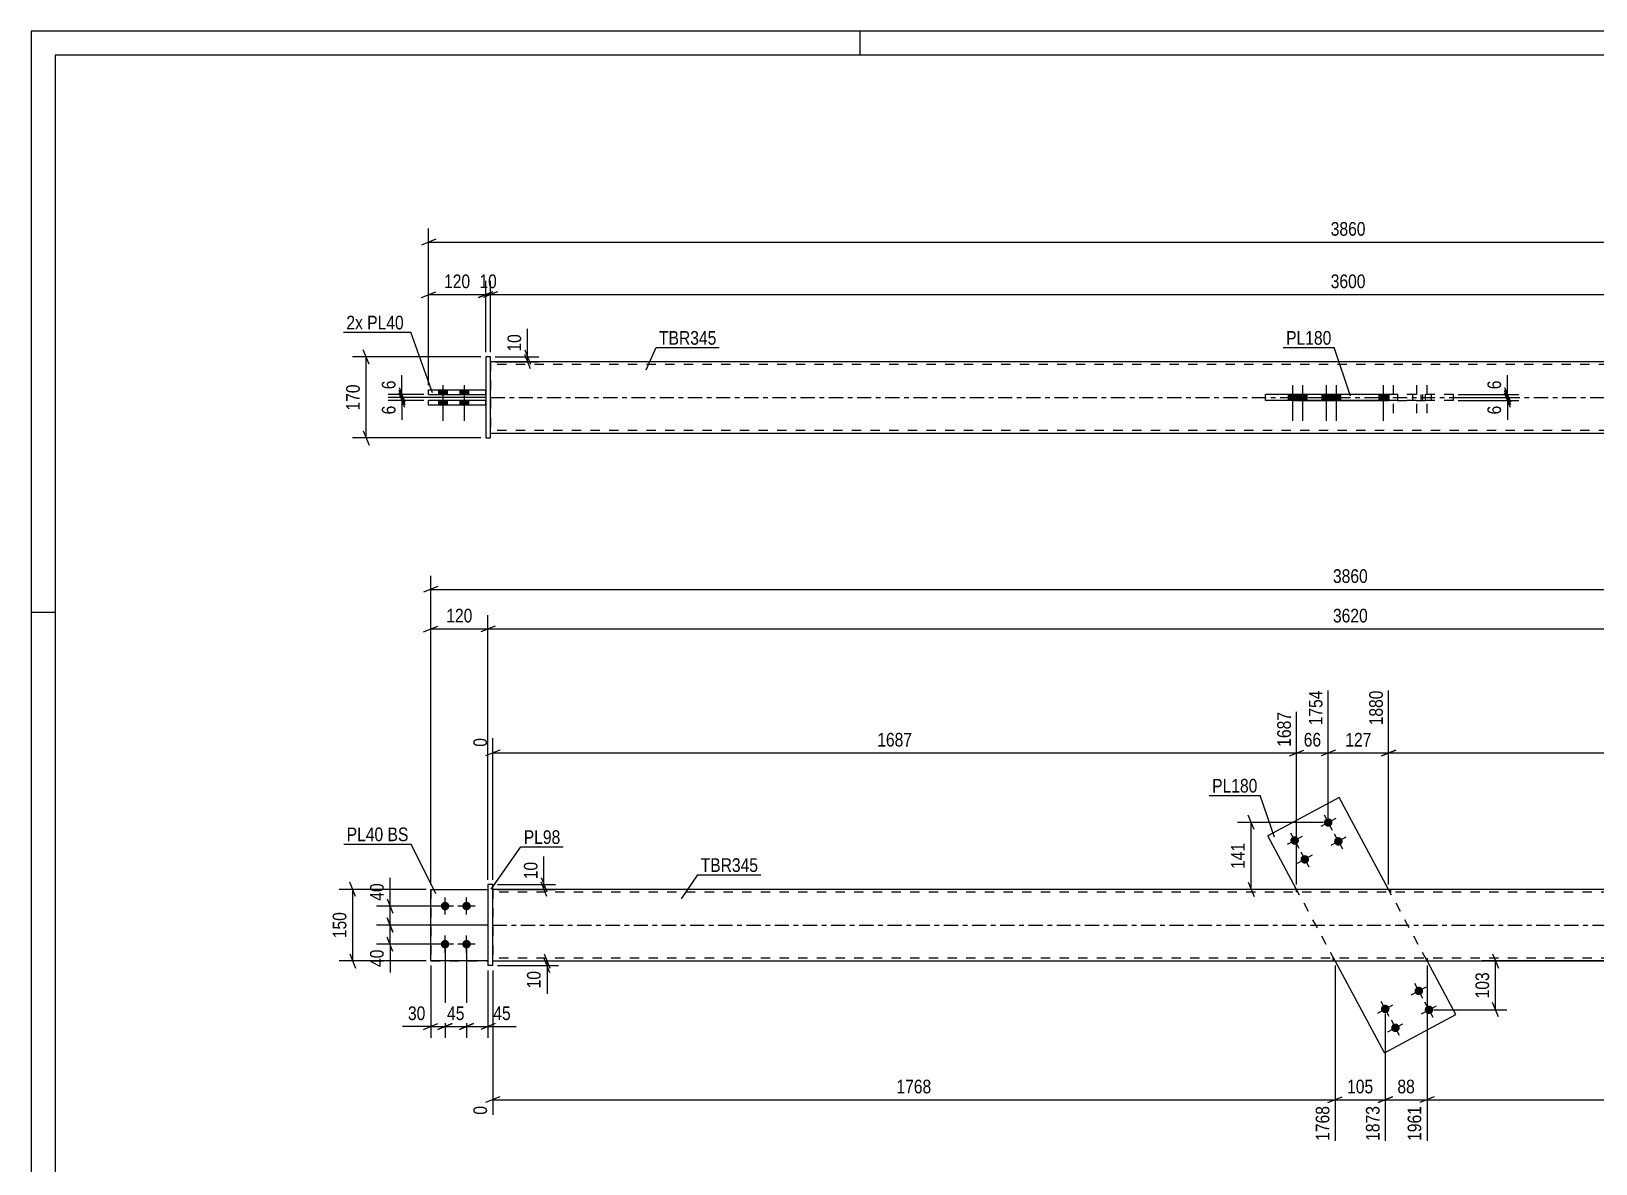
# Model space of a CAD drawing. Header units: millimetres. Extents: x 0 to 594, y 0 to 420.
# Drawn here: x 0 to 328.4, y 182.4 to 420 of the extents above; entities that cross this region are included whole.
import ezdxf

# ---------------------------------------------------------------- set-up
doc = ezdxf.new("R2010")
doc.units = ezdxf.units.MM
doc.linetypes.add('DXK_LINE_DOT2', pattern=[3.9198, 1.9599, -1.9599])
doc.linetypes.add('DXK_LINE_DOT3', pattern=[5.9187, 2.979, -0.9799, 0.9799, -0.9799])
doc.styles.add('Arial Narrow', font='ARIALN.TTF', dxfattribs={"height": 0.2})

# ---------------------------------------------------------------- blocks, each defined once
blk = doc.blocks.new('Unknown-580611975-1130')
at = {"color": 5, "linetype": 'Continuous'}
for p, q in [((594, 420), (0, 420)), ((0, 420), (0, 0)), ((174, 415), (174, 420)), ((589, 415), (5, 415)), ((5, 415), (5, 5)), ((5, 298), (0, 298))]:
    blk.add_line(p, q, dxfattribs=at)
blk = doc.blocks.new('Part-580611975-1679 - 1673')
at = {"color": 7, "linetype": 'DXK_LINE_DOT2'}
for p, q in [((83.85, 239.92), (83.85, 224.92)), ((83.85, 239.92), (95.85, 239.92)), ((95.85, 239.92), (95.85, 224.92)), ((83.85, 224.92), (95.85, 224.92))]:
    blk.add_line(p, q, dxfattribs=at)
blk = doc.blocks.new('Part-580611975-1700 - 1673')
at = {"color": 2, "linetype": 'Continuous'}
for p, q in [((456.88, 239.92), (96.85, 239.92)), ((96.85, 224.92), (456.88, 224.92))]:
    blk.add_line(p, q, dxfattribs=at)
at = {"color": 7, "linetype": 'DXK_LINE_DOT2'}
for p, q in [((96.85, 239.92), (96.85, 224.92)), ((265.48, 239.92), (265.48, 239.32)), ((285.3, 239.92), (285.3, 239.32)), ((456.88, 239.32), (96.85, 239.32)), ((456.88, 225.52), (96.85, 225.52)), ((273.23, 224.92), (273.23, 225.52)), ((293.05, 224.92), (293.05, 225.52))]:
    blk.add_line(p, q, dxfattribs=at)
at = {"color": 7, "linetype": 'DXK_LINE_DOT3'}
blk.add_line((96.85, 232.42), (456.88, 232.42), dxfattribs=at)
blk = doc.blocks.new('Part-580611975-1684 - 1673')
at = {"color": 2, "linetype": 'Continuous'}
for p, q in [((83.85, 224.92), (83.85, 239.92)), ((83.85, 239.92), (95.85, 239.92)), ((95.85, 224.92), (83.85, 224.92))]:
    blk.add_line(p, q, dxfattribs=at)
at = {"color": 7, "linetype": 'DXK_LINE_DOT2'}
blk.add_line((95.85, 239.92), (95.85, 224.92), dxfattribs=at)
blk = doc.blocks.new('Bolt-580611975-1706 - 1673')
at = {"linetype": 'Continuous'}
for points in [[(273, 254.4, -1), (271.42, 253.54, -1)], [(265.96, 250.61, -1), (264.37, 249.75, -1)], [(275.14, 250.43, -1), (273.55, 249.58, -1)], [(268.09, 246.64, -1), (266.51, 245.79, -1)]]:
    blk.add_hatch(color=1, dxfattribs=at).paths.add_polyline_path(points)
at = {"color": 1, "linetype": 'Continuous'}
for p, q in [((273.8, 254.82), (270.63, 253.12)), ((271.36, 255.56), (273.06, 252.38)), ((266.75, 251.03), (263.58, 249.33)), ((264.31, 251.76), (266.02, 248.59)), ((275.93, 250.86), (272.76, 249.15)), ((273.49, 251.59), (275.2, 248.42)), ((268.88, 247.07), (265.71, 245.36)), ((266.44, 247.8), (268.15, 244.63))]:
    blk.add_line(p, q, dxfattribs=at)
blk = doc.blocks.new('Bolt-580611975-1707 - 1673')
at = {"linetype": 'Continuous'}
for points in [[(290.44, 218.19, -1), (292.02, 219.04, -1)], [(283.39, 214.4, -1), (284.98, 215.25, -1)], [(292.57, 214.23, -1), (294.16, 215.08, -1)], [(285.53, 210.44, -1), (287.11, 211.29, -1)]]:
    blk.add_hatch(color=1, dxfattribs=at).paths.add_polyline_path(points)
at = {"color": 1, "linetype": 'Continuous'}
for p, q in [((292.09, 217.03), (290.38, 220.2)), ((289.65, 217.76), (292.82, 219.47)), ((282.6, 213.97), (285.77, 215.68)), ((285.04, 213.24), (283.33, 216.41)), ((291.78, 213.8), (294.95, 215.51)), ((294.22, 213.07), (292.51, 216.24)), ((284.73, 210.01), (287.9, 211.72)), ((287.17, 209.28), (285.47, 212.45))]:
    blk.add_line(p, q, dxfattribs=at)
blk = doc.blocks.new('Bolt-580611975-1709 - 1673')
at = {"linetype": 'Continuous'}
for points in [[(86.85, 235.52, -1), (86.85, 237.32, -1)], [(91.35, 235.52, -1), (91.35, 237.32, -1)], [(86.85, 227.52, -1), (86.85, 229.32, -1)], [(91.35, 227.52, -1), (91.35, 229.32, -1)]]:
    blk.add_hatch(color=1, dxfattribs=at).paths.add_polyline_path(points)
at = {"color": 1, "linetype": 'Continuous'}
for p, q in [((86.85, 234.62), (86.85, 238.22)), ((91.35, 234.62), (91.35, 238.22)), ((88.65, 236.42), (85.05, 236.42)), ((93.15, 236.42), (89.55, 236.42)), ((86.85, 226.62), (86.85, 230.22)), ((91.35, 226.62), (91.35, 230.22)), ((88.65, 228.42), (85.05, 228.42)), ((93.15, 228.42), (89.55, 228.42))]:
    blk.add_line(p, q, dxfattribs=at)
blk = doc.blocks.new('Part-580611975-1715 - 1673')
at = {"color": 2, "linetype": 'Continuous'}
for p, q in [((274.52, 259.18), (259.54, 251.13)), ((284.88, 239.92), (274.52, 259.18)), ((265.58, 239.92), (259.54, 251.13)), ((284.01, 205.65), (273.65, 224.92)), ((298.99, 213.7), (292.95, 224.92)), ((284.01, 205.65), (298.99, 213.7))]:
    blk.add_line(p, q, dxfattribs=at)
at = {"color": 7, "linetype": 'DXK_LINE_DOT2'}
for p, q in [((273.65, 224.92), (265.58, 239.92)), ((292.95, 224.92), (284.88, 239.92))]:
    blk.add_line(p, q, dxfattribs=at)
blk = doc.blocks.new('Part-580611975-1720 - 1673')
at = {"color": 2, "linetype": 'Continuous'}
for p, q in [((96.85, 240.92), (95.85, 240.92)), ((95.85, 240.92), (95.85, 223.92)), ((96.85, 223.92), (96.85, 240.92)), ((96.85, 223.92), (95.85, 223.92))]:
    blk.add_line(p, q, dxfattribs=at)
blk = doc.blocks.new('Part-580611975-1418 - 1367')
at = {"color": 2, "linetype": 'Continuous'}
for p, q in [((83.38, 341.55), (83.38, 342.55)), ((95.38, 342.55), (83.38, 342.55)), ((95.38, 341.55), (83.38, 341.55))]:
    blk.add_line(p, q, dxfattribs=at)
at = {"color": 7, "linetype": 'DXK_LINE_DOT2'}
blk.add_line((95.38, 341.55), (95.38, 342.55), dxfattribs=at)
blk = doc.blocks.new('Bolt-580611975-1370 - 1367')
at = {"linetype": 'Continuous'}
for points in [[(85.48, 343.75), (87.28, 343.75), (87.28, 344.75), (85.48, 344.75)], [(85.48, 343.75), (87.28, 343.75), (87.28, 344.75), (85.48, 344.75)], [(85.48, 341.55), (87.28, 341.55), (87.28, 342.55), (85.48, 342.55)], [(85.48, 341.55), (87.28, 341.55), (87.28, 342.55), (85.48, 342.55)], [(89.98, 343.75), (91.78, 343.75), (91.78, 344.75), (89.98, 344.75)], [(89.98, 343.75), (91.78, 343.75), (91.78, 344.75), (89.98, 344.75)], [(89.98, 341.55), (91.78, 341.55), (91.78, 342.55), (89.98, 342.55)], [(89.98, 341.55), (91.78, 341.55), (91.78, 342.55), (89.98, 342.55)]]:
    blk.add_hatch(color=1, dxfattribs=at).paths.add_polyline_path(points)
at = {"color": 1, "linetype": 'Continuous'}
for p, q in [((86.38, 345.75), (86.38, 338.25)), ((86.38, 345.75), (86.38, 338.25)), ((90.88, 345.75), (90.88, 338.25)), ((90.88, 345.75), (90.88, 338.25)), ((85.48, 344.75), (85.48, 343.75)), ((85.48, 344.75), (85.48, 343.75)), ((85.48, 342.55), (85.48, 341.55)), ((85.48, 342.55), (85.48, 341.55)), ((87.28, 344.75), (87.28, 343.75)), ((87.28, 344.75), (87.28, 343.75)), ((87.28, 342.55), (87.28, 341.55)), ((87.28, 342.55), (87.28, 341.55)), ((89.98, 344.75), (89.98, 343.75)), ((89.98, 344.75), (89.98, 343.75)), ((89.98, 342.55), (89.98, 341.55)), ((89.98, 342.55), (89.98, 341.55)), ((91.78, 344.75), (91.78, 343.75)), ((91.78, 344.75), (91.78, 343.75)), ((91.78, 342.55), (91.78, 341.55)), ((91.78, 342.55), (91.78, 341.55))]:
    blk.add_line(p, q, dxfattribs=at)
blk = doc.blocks.new('Bolt-580611975-1435 - 1367')
at = {"linetype": 'Continuous'}
blk.add_hatch(color=1, dxfattribs=at).paths.add_polyline_path([(282.82, 342.55), (284.62, 342.55), (284.62, 343.75), (282.82, 343.75)])
at = {"color": 1, "linetype": 'Continuous'}
for p, q in [((283.72, 345.75), (283.72, 338.25)), ((282.82, 343.75), (282.82, 342.55)), ((284.62, 343.75), (284.62, 342.55))]:
    blk.add_line(p, q, dxfattribs=at)
at = {"color": 1, "linetype": 'DXK_LINE_DOT2'}
for p, q in [((285.86, 345.75), (285.86, 338.25)), ((290.77, 345.75), (290.77, 338.25)), ((292.9, 345.75), (292.9, 338.25)), ((284.96, 343.75), (284.96, 342.55)), ((286.76, 343.75), (286.76, 342.55)), ((289.87, 343.75), (289.87, 342.55)), ((291.67, 343.75), (291.67, 342.55)), ((292, 343.75), (292, 342.55)), ((293.8, 343.75), (293.8, 342.55))]:
    blk.add_line(p, q, dxfattribs=at)
blk = doc.blocks.new('Part-580611975-1456 - 1367')
at = {"color": 2, "linetype": 'Continuous'}
for p, q in [((456.42, 350.65), (96.38, 350.65)), ((265.01, 343.85), (265.01, 343.75)), ((265.01, 343.85), (284.84, 343.85)), ((265.01, 342.45), (265.01, 342.55)), ((284.84, 342.45), (265.01, 342.45)), ((272.76, 343.75), (272.76, 343.85)), ((272.76, 342.45), (272.76, 342.55)), ((284.84, 343.85), (284.84, 342.45)), ((96.38, 335.65), (456.42, 335.65))]:
    blk.add_line(p, q, dxfattribs=at)
at = {"color": 7, "linetype": 'DXK_LINE_DOT2'}
for p, q in [((96.38, 350.65), (96.38, 335.65)), ((456.42, 350.05), (96.38, 350.05)), ((265.01, 343.75), (265.01, 342.45)), ((272.76, 343.85), (272.76, 342.55)), ((284.84, 343.85), (292.59, 343.85)), ((292.59, 342.45), (284.84, 342.45)), ((292.59, 343.85), (292.59, 342.45)), ((456.42, 336.25), (96.38, 336.25))]:
    blk.add_line(p, q, dxfattribs=at)
at = {"color": 7, "linetype": 'DXK_LINE_DOT3'}
blk.add_line((96.38, 343.15), (456.42, 343.15), dxfattribs=at)
blk = doc.blocks.new('Part-580611975-1413 - 1367')
at = {"color": 2, "linetype": 'Continuous'}
for p, q in [((83.38, 343.75), (83.38, 344.75)), ((83.38, 344.75), (95.38, 344.75)), ((83.38, 343.75), (95.38, 343.75))]:
    blk.add_line(p, q, dxfattribs=at)
at = {"color": 7, "linetype": 'DXK_LINE_DOT2'}
blk.add_line((95.38, 343.75), (95.38, 344.75), dxfattribs=at)
blk = doc.blocks.new('Part-580611975-1397 - 1367')
at = {"color": 2, "linetype": 'Continuous'}
for p, q in [((259.08, 342.55), (259.08, 343.75)), ((284.84, 343.75), (259.08, 343.75)), ((284.84, 342.55), (259.08, 342.55)), ((274.05, 342.55), (274.05, 343.75))]:
    blk.add_line(p, q, dxfattribs=at)
at = {"color": 7, "linetype": 'DXK_LINE_DOT2'}
for p, q in [((283.55, 342.55), (283.55, 343.75)), ((298.52, 343.75), (284.84, 343.75)), ((298.52, 342.55), (284.84, 342.55)), ((298.52, 342.55), (298.52, 343.75))]:
    blk.add_line(p, q, dxfattribs=at)
blk = doc.blocks.new('Part-580611975-1398 - 1367')
at = {"color": 2, "linetype": 'Continuous'}
for p, q in [((96.38, 351.65), (95.38, 351.65)), ((95.38, 351.65), (95.38, 334.65)), ((96.38, 334.65), (96.38, 351.65)), ((95.38, 334.65), (96.38, 334.65))]:
    blk.add_line(p, q, dxfattribs=at)
blk = doc.blocks.new('Bolt-580611975-1436 - 1367')
at = {"linetype": 'Continuous'}
for points in [[(265.6, 343.75), (263.8, 343.75), (263.8, 342.55), (265.6, 342.55)], [(267.73, 343.75), (265.93, 343.75), (265.93, 342.55), (267.73, 342.55)], [(272.65, 343.75), (270.85, 343.75), (270.85, 342.55), (272.65, 342.55)], [(274.78, 343.75), (272.98, 343.75), (272.98, 342.55), (274.78, 342.55)]]:
    blk.add_hatch(color=1, dxfattribs=at).paths.add_polyline_path(points)
at = {"color": 1, "linetype": 'Continuous'}
for p, q in [((264.7, 345.75), (264.7, 338.25)), ((266.83, 345.75), (266.83, 338.25)), ((271.75, 345.75), (271.75, 338.25)), ((273.88, 345.75), (273.88, 338.25)), ((263.8, 343.75), (263.8, 342.55)), ((265.6, 343.75), (265.6, 342.55)), ((265.93, 343.75), (265.93, 342.55)), ((267.73, 343.75), (267.73, 342.55)), ((270.85, 343.75), (270.85, 342.55)), ((272.65, 343.75), (272.65, 342.55)), ((272.98, 343.75), (272.98, 342.55)), ((274.78, 343.75), (274.78, 342.55))]:
    blk.add_line(p, q, dxfattribs=at)
blk = doc.blocks.new('StraightDimension-580611975-1850 - 1673')
at = {"color": 7, "linetype": 'Continuous'}
for p, q in [((292.95, 223.92), (292.95, 187.15)), ((284.19, 213.83), (284.19, 187.15)), ((282.69, 195.17), (285.69, 196.37)), ((284.19, 195.77), (292.95, 195.77)), ((294.45, 196.37), (291.45, 195.17))]:
    blk.add_line(p, q, dxfattribs=at)
at = {"color": 0}
blk.add_wipeout([(291, 196.52), (291, 200.72), (286.14, 200.72), (286.14, 196.52)], dxfattribs=at)
at = {"color": 3, "style": 'Arial Narrow'}
blk.add_text('88', height=2.863, dxfattribs=at).set_placement((286.74, 197.12))
at = {"color": 0, "linetype": 'Continuous'}
blk.add_wipeout([(292.35, 195.07), (288.15, 195.07), (288.15, 186.55), (292.35, 186.55)], dxfattribs=at)
at = {"color": 3, "linetype": 'Continuous', "style": 'Arial Narrow'}
blk.add_text('1961', height=2.863, rotation=90.0002, dxfattribs=at).set_placement((291.75, 187.15))
blk = doc.blocks.new('StraightDimension-580611975-1792 - 1673')
at = {"color": 7, "linetype": 'Continuous'}
for p, q in [((272.21, 254.97), (272.21, 281.66)), ((265.58, 240.92), (265.58, 277.16)), ((264.08, 267.95), (267.08, 269.15)), ((265.58, 268.55), (272.21, 268.55)), ((273.71, 269.15), (270.71, 267.95))]:
    blk.add_line(p, q, dxfattribs=at)
at = {"color": 0}
blk.add_wipeout([(271.32, 269.3), (271.32, 273.5), (266.47, 273.5), (266.47, 269.3)], dxfattribs=at)
at = {"color": 0, "linetype": 'Continuous'}
blk.add_wipeout([(271.61, 282.26), (267.41, 282.26), (267.41, 273.75), (271.61, 273.75)], dxfattribs=at)
at = {"color": 3, "linetype": 'Continuous', "style": 'Arial Narrow'}
blk.add_text('1754', height=2.863, rotation=90.0002, dxfattribs=at).set_placement((271.01, 274.35))
at = {"color": 3, "style": 'Arial Narrow'}
blk.add_text('66', height=2.863, dxfattribs=at).set_placement((267.07, 269.9))
blk = doc.blocks.new('StraightDimension-580611975-1891 - 1673')
at = {"color": 7, "linetype": 'Continuous'}
for p, q in [((97.85, 224.92), (110.65, 224.92)), ((97.85, 223.92), (110.65, 223.92)), ((107.65, 226.42), (108.85, 223.42)), ((108.85, 222.42), (107.65, 225.42)), ((108.25, 223.92), (108.25, 224.92))]:
    blk.add_line(p, q, dxfattribs=at)
at = {"color": 0}
blk.add_wipeout([(107.5, 223.39), (103.3, 223.39), (103.3, 218.54), (107.5, 218.54)], dxfattribs=at)
at = {"color": 7, "linetype": 'Continuous'}
blk.add_line((108.25, 223.92), (108.25, 218.01), dxfattribs=at)
blk.add_line((108.25, 223.92), (108.25, 218.01), dxfattribs=at)
at = {"color": 3, "style": 'Arial Narrow'}
blk.add_text('10', height=2.863, rotation=90.0002, dxfattribs=at).set_placement((106.9, 219.14))
blk = doc.blocks.new('StraightDimension-580611975-1827 - 1673')
at = {"color": 7, "linetype": 'Continuous'}
for p, q in [((86.85, 227.42), (86.85, 208.75)), ((83.85, 223.92), (83.85, 208.75)), ((82.35, 210.55), (85.35, 211.75)), ((83.85, 211.15), (86.85, 211.15)), ((88.35, 211.75), (85.35, 210.55))]:
    blk.add_line(p, q, dxfattribs=at)
at = {"color": 0}
blk.add_wipeout([(83.32, 211.9), (83.32, 216.1), (78.46, 216.1), (78.46, 211.9)], dxfattribs=at)
at = {"color": 7, "linetype": 'Continuous'}
blk.add_line((83.85, 211.15), (77.94, 211.15), dxfattribs=at)
blk.add_line((83.85, 211.15), (77.94, 211.15), dxfattribs=at)
at = {"color": 3, "style": 'Arial Narrow'}
blk.add_text('30', height=2.863, dxfattribs=at).set_placement((79.06, 212.5))
blk = doc.blocks.new('StraightDimension-580611975-1806 - 1673')
at = {"color": 7, "linetype": 'Continuous'}
for p, q in [((265.58, 240.92), (265.58, 277.16)), ((96.85, 241.92), (96.85, 271.68)), ((98.35, 269.15), (95.35, 267.95)), ((96.85, 268.55), (265.58, 268.55)), ((264.08, 267.95), (267.08, 269.15))]:
    blk.add_line(p, q, dxfattribs=at)
at = {"color": 0, "linetype": 'Continuous'}
for points in [[(264.98, 277.76), (260.78, 277.76), (260.78, 269.25), (264.98, 269.25)], [(96.25, 272.28), (92.05, 272.28), (92.05, 269.25), (96.25, 269.25)]]:
    blk.add_wipeout(points, dxfattribs=at)
at = {"color": 0}
blk.add_wipeout([(185.47, 269.3), (185.47, 273.5), (176.96, 273.5), (176.96, 269.3)], dxfattribs=at)
at = {"color": 3, "linetype": 'Continuous', "style": 'Arial Narrow'}
for s, height, p in [('1687', 2.863, (264.38, 269.85)), ('0', 2.86, (95.65, 269.85))]:
    blk.add_text(s, height=height, rotation=90.0002, dxfattribs=at).set_placement(p)
at = {"color": 3, "style": 'Arial Narrow'}
blk.add_text('1687', height=2.863, dxfattribs=at).set_placement((177.56, 269.9))
blk = doc.blocks.new('StraightDimension-580611975-1760 - 1673')
at = {"color": 7, "linetype": 'Continuous'}
for p, q in [((284.88, 240.92), (284.88, 281.66)), ((456.88, 241.92), (456.88, 277.16)), ((286.38, 269.15), (283.38, 267.95)), ((284.88, 268.55), (456.88, 268.55)), ((455.38, 267.95), (458.38, 269.15))]:
    blk.add_line(p, q, dxfattribs=at)
at = {"color": 0, "linetype": 'Continuous'}
blk.add_wipeout([(456.28, 277.76), (452.08, 277.76), (452.08, 269.25), (456.28, 269.25)], dxfattribs=at)
at = {"color": 0}
blk.add_wipeout([(375.14, 269.3), (375.14, 273.5), (366.63, 273.5), (366.63, 269.3)], dxfattribs=at)
at = {"color": 3, "linetype": 'Continuous', "style": 'Arial Narrow'}
blk.add_text('3600', height=2.863, rotation=90.0002, dxfattribs=at).set_placement((455.68, 269.85))
at = {"color": 3, "style": 'Arial Narrow'}
blk.add_text('1720', height=2.863, dxfattribs=at).set_placement((367.23, 269.9))
blk = doc.blocks.new('StraightDimension-580611975-2057 - 1673')
at = {"color": 7, "linetype": 'Continuous'}
for p, q in [((83.85, 240.92), (83.85, 297.44)), ((95.85, 241.92), (95.85, 297.44)), ((82.35, 293.99), (85.35, 295.19)), ((83.85, 294.59), (95.85, 294.59)), ((97.35, 295.19), (94.35, 293.99))]:
    blk.add_line(p, q, dxfattribs=at)
at = {"color": 0}
blk.add_wipeout([(93.19, 295.34), (93.19, 299.54), (86.5, 299.54), (86.5, 295.34)], dxfattribs=at)
at = {"color": 3, "style": 'Arial Narrow'}
blk.add_text('120', height=2.863, dxfattribs=at).set_placement((87.1, 295.94))
blk = doc.blocks.new('StraightDimension-580611975-1900 - 1673')
at = {"color": 7, "linetype": 'Continuous'}
for p, q in [((97.85, 240.92), (110, 240.92)), ((97.85, 239.92), (110, 239.92)), ((107, 242.42), (108.2, 239.42)), ((108.2, 238.42), (107, 241.42)), ((107.6, 239.92), (107.6, 240.92))]:
    blk.add_line(p, q, dxfattribs=at)
at = {"color": 0}
blk.add_wipeout([(106.85, 246.3), (102.65, 246.3), (102.65, 241.44), (106.85, 241.44)], dxfattribs=at)
at = {"color": 7, "linetype": 'Continuous'}
blk.add_line((107.6, 240.92), (107.6, 246.82), dxfattribs=at)
blk.add_line((107.6, 240.92), (107.6, 246.82), dxfattribs=at)
at = {"color": 3, "style": 'Arial Narrow'}
blk.add_text('10', height=2.863, rotation=90.0002, dxfattribs=at).set_placement((106.25, 242.04))
blk = doc.blocks.new('StraightDimension-580611975-2050 - 1673')
at = {"color": 7, "linetype": 'Continuous'}
for p, q in [((95.85, 241.92), (95.85, 297.44)), ((97.35, 295.19), (94.35, 293.99)), ((95.85, 294.59), (457.88, 294.59))]:
    blk.add_line(p, q, dxfattribs=at)
at = {"color": 0}
blk.add_wipeout([(281.12, 295.34), (281.12, 299.54), (272.61, 299.54), (272.61, 295.34)], dxfattribs=at)
at = {"color": 3, "style": 'Arial Narrow'}
blk.add_text('3620', height=2.863, dxfattribs=at).set_placement((273.21, 295.94))
blk = doc.blocks.new('StraightDimension-580611975-1772 - 1673')
at = {"color": 7, "linetype": 'Continuous'}
for p, q in [((272.21, 254.97), (272.21, 281.66)), ((284.88, 240.92), (284.88, 281.66)), ((273.71, 269.15), (270.71, 267.95)), ((272.21, 268.55), (284.88, 268.55)), ((283.38, 267.95), (286.38, 269.15))]:
    blk.add_line(p, q, dxfattribs=at)
at = {"color": 0}
blk.add_wipeout([(281.89, 269.3), (281.89, 273.5), (275.2, 273.5), (275.2, 269.3)], dxfattribs=at)
at = {"color": 0, "linetype": 'Continuous'}
blk.add_wipeout([(284.28, 282.26), (280.08, 282.26), (280.08, 273.75), (284.28, 273.75)], dxfattribs=at)
at = {"color": 3, "linetype": 'Continuous', "style": 'Arial Narrow'}
blk.add_text('1880', height=2.863, rotation=90.0002, dxfattribs=at).set_placement((283.68, 274.35))
at = {"color": 3, "style": 'Arial Narrow'}
blk.add_text('127', height=2.863, dxfattribs=at).set_placement((275.8, 269.9))
blk = doc.blocks.new('StraightDimension-580611975-1909 - 1673')
at = {"color": 7, "linetype": 'Continuous'}
for p, q in [((74.71, 237.92), (75.91, 234.92)), ((85.85, 236.42), (72.46, 236.42)), ((75.91, 230.92), (74.71, 233.92)), ((75.31, 232.42), (75.31, 236.42)), ((95.85, 232.42), (72.46, 232.42))]:
    blk.add_line(p, q, dxfattribs=at)
at = {"color": 0}
blk.add_wipeout([(74.56, 241.8), (70.36, 241.8), (70.36, 236.94), (74.56, 236.94)], dxfattribs=at)
at = {"color": 7, "linetype": 'Continuous'}
blk.add_line((75.31, 236.42), (75.31, 242.32), dxfattribs=at)
blk.add_line((75.31, 236.42), (75.31, 242.32), dxfattribs=at)
at = {"color": 3, "style": 'Arial Narrow'}
blk.add_text('40', height=2.863, rotation=90.0002, dxfattribs=at).set_placement((73.96, 237.54))
blk = doc.blocks.new('StraightDimension-580611975-1735 - 1673')
at = {"color": 7, "linetype": 'Continuous'}
for p, q in [((271.21, 253.97), (253.19, 253.97)), ((256.64, 252.47), (255.44, 255.47)), ((256.04, 239.92), (256.04, 253.97)), ((260.43, 239.92), (253.19, 239.92)), ((255.44, 241.42), (256.64, 238.42))]:
    blk.add_line(p, q, dxfattribs=at)
at = {"color": 0}
blk.add_wipeout([(255.29, 250.29), (251.09, 250.29), (251.09, 243.6), (255.29, 243.6)], dxfattribs=at)
at = {"color": 3, "style": 'Arial Narrow'}
blk.add_text('141', height=2.863, rotation=90.0002, dxfattribs=at).set_placement((254.69, 244.2))
blk = doc.blocks.new('StraightDimension-580611975-1746 - 1673')
at = {"color": 7, "linetype": 'Continuous'}
for p, q in [((83.85, 240.92), (83.85, 305.74)), ((85.35, 303.49), (82.35, 302.29)), ((83.85, 302.89), (469.88, 302.89))]:
    blk.add_line(p, q, dxfattribs=at)
at = {"color": 0}
blk.add_wipeout([(281.12, 303.64), (281.12, 307.84), (272.61, 307.84), (272.61, 303.64)], dxfattribs=at)
at = {"color": 3, "style": 'Arial Narrow'}
blk.add_text('3860', height=2.863, dxfattribs=at).set_placement((273.21, 304.24))
blk = doc.blocks.new('StraightDimension-580611975-1813 - 1673')
at = {"color": 7, "linetype": 'Continuous'}
for p, q in [((91.35, 227.42), (91.35, 208.75)), ((95.85, 222.92), (95.85, 208.75)), ((89.85, 210.55), (92.85, 211.75)), ((91.35, 211.15), (95.85, 211.15)), ((97.35, 211.75), (94.35, 210.55))]:
    blk.add_line(p, q, dxfattribs=at)
at = {"color": 0}
blk.add_wipeout([(101.23, 211.9), (101.23, 216.1), (96.37, 216.1), (96.37, 211.9)], dxfattribs=at)
at = {"color": 7, "linetype": 'Continuous'}
blk.add_line((95.85, 211.15), (101.75, 211.15), dxfattribs=at)
blk.add_line((95.85, 211.15), (101.75, 211.15), dxfattribs=at)
at = {"color": 3, "style": 'Arial Narrow'}
blk.add_text('45', height=2.863, dxfattribs=at).set_placement((96.97, 212.5))
blk = doc.blocks.new('StraightDimension-580611975-1820 - 1673')
at = {"color": 7, "linetype": 'Continuous'}
for p, q in [((86.85, 227.42), (86.85, 208.75)), ((91.35, 227.42), (91.35, 208.75)), ((85.35, 210.55), (88.35, 211.75)), ((86.85, 211.15), (91.35, 211.15)), ((92.85, 211.75), (89.85, 210.55))]:
    blk.add_line(p, q, dxfattribs=at)
at = {"color": 0}
blk.add_wipeout([(91.52, 211.9), (91.52, 216.1), (86.67, 216.1), (86.67, 211.9)], dxfattribs=at)
at = {"color": 3, "style": 'Arial Narrow'}
blk.add_text('45', height=2.863, dxfattribs=at).set_placement((87.27, 212.5))
blk = doc.blocks.new('StraightDimension-580611975-1838 - 1673')
at = {"color": 7, "linetype": 'Continuous'}
for p, q in [((292.95, 223.92), (292.95, 187.15)), ((456.88, 222.92), (456.88, 187.15)), ((294.45, 196.37), (291.45, 195.17)), ((292.95, 195.77), (456.88, 195.77)), ((455.38, 195.17), (458.38, 196.37))]:
    blk.add_line(p, q, dxfattribs=at)
at = {"color": 0}
blk.add_wipeout([(379.17, 196.52), (379.17, 200.72), (370.66, 200.72), (370.66, 196.52)], dxfattribs=at)
at = {"color": 0, "linetype": 'Continuous'}
blk.add_wipeout([(456.28, 195.07), (452.08, 195.07), (452.08, 186.55), (456.28, 186.55)], dxfattribs=at)
at = {"color": 3, "style": 'Arial Narrow'}
blk.add_text('1639', height=2.863, dxfattribs=at).set_placement((371.26, 197.12))
at = {"color": 3, "linetype": 'Continuous', "style": 'Arial Narrow'}
blk.add_text('3600', height=2.863, rotation=90.0002, dxfattribs=at).set_placement((455.68, 187.15))
blk = doc.blocks.new('StraightDimension-580611975-1864 - 1673')
at = {"color": 7, "linetype": 'Continuous'}
for p, q in [((273.65, 223.92), (273.65, 187.15)), ((284.19, 213.83), (284.19, 187.15)), ((272.15, 195.17), (275.15, 196.37)), ((273.65, 195.77), (284.19, 195.77)), ((285.69, 196.37), (282.69, 195.17))]:
    blk.add_line(p, q, dxfattribs=at)
at = {"color": 0}
blk.add_wipeout([(282.26, 196.52), (282.26, 200.72), (275.58, 200.72), (275.58, 196.52)], dxfattribs=at)
at = {"color": 3, "style": 'Arial Narrow'}
blk.add_text('105', height=2.863, dxfattribs=at).set_placement((276.18, 197.12))
at = {"color": 0, "linetype": 'Continuous'}
blk.add_wipeout([(283.59, 195.07), (279.39, 195.07), (279.39, 186.55), (283.59, 186.55)], dxfattribs=at)
at = {"color": 3, "linetype": 'Continuous', "style": 'Arial Narrow'}
blk.add_text('1873', height=2.863, rotation=90.0002, dxfattribs=at).set_placement((282.99, 187.15))
blk = doc.blocks.new('StraightDimension-580611975-1878 - 1673')
at = {"color": 7, "linetype": 'Continuous'}
for p, q in [((273.65, 223.92), (273.65, 187.15)), ((96.85, 222.92), (96.85, 192.64)), ((98.35, 196.37), (95.35, 195.17)), ((96.85, 195.77), (273.65, 195.77)), ((272.15, 195.17), (275.15, 196.37))]:
    blk.add_line(p, q, dxfattribs=at)
at = {"color": 0}
blk.add_wipeout([(189.5, 196.52), (189.5, 200.72), (180.99, 200.72), (180.99, 196.52)], dxfattribs=at)
at = {"color": 0, "linetype": 'Continuous'}
for points in [[(96.25, 195.07), (92.05, 195.07), (92.05, 192.04), (96.25, 192.04)], [(273.05, 195.07), (268.85, 195.07), (268.85, 186.55), (273.05, 186.55)]]:
    blk.add_wipeout(points, dxfattribs=at)
at = {"color": 3, "style": 'Arial Narrow'}
blk.add_text('1768', height=2.863, dxfattribs=at).set_placement((181.59, 197.12))
at = {"color": 3, "linetype": 'Continuous', "style": 'Arial Narrow'}
for s, height, p in [('0', 2.86, (95.65, 192.64)), ('1768', 2.863, (272.45, 187.15))]:
    blk.add_text(s, height=height, rotation=90.0002, dxfattribs=at).set_placement(p)
blk = doc.blocks.new('StraightDimension-580611975-1922 - 1673')
at = {"color": 7, "linetype": 'Continuous'}
for p, q in [((74.71, 233.92), (75.91, 230.92)), ((95.85, 232.42), (72.46, 232.42)), ((75.91, 226.92), (74.71, 229.92)), ((75.31, 228.42), (75.31, 232.42)), ((85.85, 228.42), (72.46, 228.42))]:
    blk.add_line(p, q, dxfattribs=at)
at = {"color": 0}
blk.add_wipeout([(74.56, 227.89), (70.36, 227.89), (70.36, 223.04), (74.56, 223.04)], dxfattribs=at)
at = {"color": 7, "linetype": 'Continuous'}
blk.add_line((75.31, 228.42), (75.31, 222.51), dxfattribs=at)
blk.add_line((75.31, 228.42), (75.31, 222.51), dxfattribs=at)
at = {"color": 3, "style": 'Arial Narrow'}
blk.add_text('40', height=2.863, rotation=90.0002, dxfattribs=at).set_placement((73.96, 223.64))
blk = doc.blocks.new('StraightDimension-580611975-1979 - 1673')
at = {"color": 7, "linetype": 'Continuous'}
for p, q in [((82.85, 239.92), (64.63, 239.92)), ((68.08, 238.42), (66.88, 241.42)), ((67.48, 224.92), (67.48, 239.92)), ((82.85, 224.92), (64.63, 224.92)), ((66.88, 226.42), (68.08, 223.42))]:
    blk.add_line(p, q, dxfattribs=at)
at = {"color": 0}
blk.add_wipeout([(66.73, 235.76), (62.53, 235.76), (62.53, 229.07), (66.73, 229.07)], dxfattribs=at)
at = {"color": 3, "style": 'Arial Narrow'}
blk.add_text('150', height=2.863, rotation=90.0002, dxfattribs=at).set_placement((66.13, 229.67))
blk = doc.blocks.new('StraightDimension-580611975-1993 - 1673')
at = {"color": 7, "linetype": 'Continuous'}
for p, q in [((416.6, 224.92), (304.48, 224.92)), ((306.73, 226.42), (307.93, 223.42)), ((307.33, 214.65), (307.33, 224.92)), ((294.36, 214.65), (309.73, 214.65)), ((307.93, 213.15), (306.73, 216.15))]:
    blk.add_line(p, q, dxfattribs=at)
at = {"color": 0}
blk.add_wipeout([(306.58, 223.13), (302.38, 223.13), (302.38, 216.44), (306.58, 216.44)], dxfattribs=at)
at = {"color": 3, "style": 'Arial Narrow'}
blk.add_text('103', height=2.863, rotation=90.0002, dxfattribs=at).set_placement((305.98, 217.04))
blk = doc.blocks.new('StraightDimension-580611975-1471 - 1367')
at = {"color": 7, "linetype": 'Continuous'}
for p, q in [((97.38, 351.65), (106.56, 351.65)), ((103.56, 353.15), (104.76, 350.15)), ((104.76, 349.15), (103.56, 352.15)), ((104.16, 350.65), (104.16, 351.65)), ((97.38, 350.65), (106.56, 350.65))]:
    blk.add_line(p, q, dxfattribs=at)
at = {"color": 0}
blk.add_wipeout([(103.41, 357.04), (99.21, 357.04), (99.21, 352.18), (103.41, 352.18)], dxfattribs=at)
at = {"color": 7, "linetype": 'Continuous'}
blk.add_line((104.16, 351.65), (104.16, 357.56), dxfattribs=at)
blk.add_line((104.16, 351.65), (104.16, 357.56), dxfattribs=at)
at = {"color": 3, "style": 'Arial Narrow'}
blk.add_text('10', height=2.863, rotation=90.0002, dxfattribs=at).set_placement((102.81, 352.78))
blk = doc.blocks.new('StraightDimension-580611975-1540 - 1367')
at = {"color": 7, "linetype": 'Continuous'}
for p, q in [((309.24, 345.25), (310.44, 342.25)), ((299.52, 343.75), (312.24, 343.75)), ((299.52, 343.15), (312.24, 343.15)), ((310.44, 341.65), (309.24, 344.65)), ((309.84, 343.15), (309.84, 343.75))]:
    blk.add_line(p, q, dxfattribs=at)
at = {"color": 0}
blk.add_wipeout([(309.09, 347.31), (304.89, 347.31), (304.89, 344.28), (309.09, 344.28)], dxfattribs=at)
at = {"color": 7, "linetype": 'Continuous'}
blk.add_line((309.84, 343.75), (309.84, 347.83), dxfattribs=at)
blk.add_line((309.84, 343.75), (309.84, 347.83), dxfattribs=at)
at = {"color": 3, "style": 'Arial Narrow'}
blk.add_text('6', height=2.86, rotation=90.0002, dxfattribs=at).set_placement((308.49, 344.88))
blk = doc.blocks.new('StraightDimension-580611975-1525 - 1367')
at = {"color": 7, "linetype": 'Continuous'}
for p, q in [((94.38, 351.65), (67.44, 351.65)), ((70.89, 350.15), (69.69, 353.15)), ((70.29, 334.65), (70.29, 351.65)), ((69.69, 336.15), (70.89, 333.15)), ((94.38, 334.65), (67.44, 334.65))]:
    blk.add_line(p, q, dxfattribs=at)
at = {"color": 0}
blk.add_wipeout([(69.54, 346.5), (65.34, 346.5), (65.34, 339.81), (69.54, 339.81)], dxfattribs=at)
at = {"color": 3, "style": 'Arial Narrow'}
blk.add_text('170', height=2.863, rotation=90.0002, dxfattribs=at).set_placement((68.94, 340.41))
blk = doc.blocks.new('StraightDimension-580611975-1536 - 1367')
at = {"color": 7, "linetype": 'Continuous'}
for p, q in [((299.52, 343.15), (312.24, 343.15)), ((299.52, 342.55), (312.24, 342.55)), ((309.24, 344.65), (310.44, 341.65)), ((310.44, 341.05), (309.24, 344.05)), ((309.84, 342.55), (309.84, 343.15))]:
    blk.add_line(p, q, dxfattribs=at)
at = {"color": 0}
blk.add_wipeout([(309.09, 342.03), (304.89, 342.03), (304.89, 339), (309.09, 339)], dxfattribs=at)
at = {"color": 7, "linetype": 'Continuous'}
blk.add_line((309.84, 342.55), (309.84, 338.48), dxfattribs=at)
blk.add_line((309.84, 342.55), (309.84, 338.48), dxfattribs=at)
at = {"color": 3, "style": 'Arial Narrow'}
blk.add_text('6', height=2.86, rotation=90.0002, dxfattribs=at).set_placement((308.49, 339.6))
blk = doc.blocks.new('StraightDimension-580611975-1545 - 1367')
at = {"color": 7, "linetype": 'Continuous'}
for p, q in [((83.38, 345.75), (83.38, 378.6)), ((84.88, 376.35), (81.88, 375.15)), ((83.38, 375.75), (469.42, 375.75))]:
    blk.add_line(p, q, dxfattribs=at)
at = {"color": 0}
blk.add_wipeout([(280.66, 376.5), (280.66, 380.7), (272.14, 380.7), (272.14, 376.5)], dxfattribs=at)
at = {"color": 3, "style": 'Arial Narrow'}
blk.add_text('3860', height=2.863, dxfattribs=at).set_placement((272.74, 377.1))
blk = doc.blocks.new('StraightDimension-580611975-1556 - 1367')
at = {"color": 7, "linetype": 'Continuous'}
for p, q in [((93.88, 364.15), (96.88, 365.35)), ((97.88, 365.35), (94.88, 364.15)), ((95.38, 352.65), (95.38, 367.6)), ((95.38, 364.75), (96.38, 364.75)), ((96.38, 352.65), (96.38, 367.6))]:
    blk.add_line(p, q, dxfattribs=at)
at = {"color": 0}
blk.add_wipeout([(98.31, 365.5), (98.31, 369.7), (93.45, 369.7), (93.45, 365.5)], dxfattribs=at)
at = {"color": 3, "style": 'Arial Narrow'}
blk.add_text('10', height=2.863, dxfattribs=at).set_placement((94.05, 366.1))
blk = doc.blocks.new('StraightDimension-580611975-3435 - 1367')
at = {"color": 7, "linetype": 'Continuous'}
for p, q in [((77.19, 345.25), (78.39, 342.25)), ((82.38, 343.75), (74.94, 343.75)), ((95.38, 343.15), (74.94, 343.15)), ((78.39, 341.65), (77.19, 344.65)), ((77.79, 343.15), (77.79, 343.75))]:
    blk.add_line(p, q, dxfattribs=at)
at = {"color": 0}
blk.add_wipeout([(77.04, 347.31), (72.84, 347.31), (72.84, 344.28), (77.04, 344.28)], dxfattribs=at)
at = {"color": 7, "linetype": 'Continuous'}
blk.add_line((77.79, 343.75), (77.79, 347.83), dxfattribs=at)
blk.add_line((77.79, 343.75), (77.79, 347.83), dxfattribs=at)
at = {"color": 3, "style": 'Arial Narrow'}
blk.add_text('6', height=2.86, rotation=90.0002, dxfattribs=at).set_placement((76.44, 344.88))
blk = doc.blocks.new('StraightDimension-580611975-1566 - 1367')
at = {"color": 7, "linetype": 'Continuous'}
for p, q in [((81.88, 364.15), (84.88, 365.35)), ((83.38, 345.75), (83.38, 367.6)), ((83.38, 364.75), (95.38, 364.75)), ((96.88, 365.35), (93.88, 364.15)), ((95.38, 352.65), (95.38, 367.6))]:
    blk.add_line(p, q, dxfattribs=at)
at = {"color": 0}
blk.add_wipeout([(92.72, 365.5), (92.72, 369.7), (86.04, 369.7), (86.04, 365.5)], dxfattribs=at)
at = {"color": 3, "style": 'Arial Narrow'}
blk.add_text('120', height=2.863, dxfattribs=at).set_placement((86.64, 366.1))
blk = doc.blocks.new('StraightDimension-580611975-1576 - 1367')
at = {"color": 7, "linetype": 'Continuous'}
for p, q in [((97.88, 365.35), (94.88, 364.15)), ((96.38, 352.65), (96.38, 367.6)), ((96.38, 364.75), (456.42, 364.75))]:
    blk.add_line(p, q, dxfattribs=at)
at = {"color": 0}
blk.add_wipeout([(280.66, 365.5), (280.66, 369.7), (272.14, 369.7), (272.14, 365.5)], dxfattribs=at)
at = {"color": 3, "style": 'Arial Narrow'}
blk.add_text('3600', height=2.863, dxfattribs=at).set_placement((272.74, 366.1))
blk = doc.blocks.new('StraightDimension-580611975-3436 - 1367')
at = {"color": 7, "linetype": 'Continuous'}
for p, q in [((95.38, 343.15), (74.94, 343.15)), ((82.38, 342.55), (74.94, 342.55)), ((77.19, 344.65), (78.39, 341.65)), ((78.39, 341.05), (77.19, 344.05)), ((77.79, 342.55), (77.79, 343.15))]:
    blk.add_line(p, q, dxfattribs=at)
at = {"color": 0}
blk.add_wipeout([(77.04, 342.03), (72.84, 342.03), (72.84, 339), (77.04, 339)], dxfattribs=at)
at = {"color": 7, "linetype": 'Continuous'}
blk.add_line((77.79, 342.55), (77.79, 338.48), dxfattribs=at)
blk.add_line((77.79, 342.55), (77.79, 338.48), dxfattribs=at)
at = {"color": 3, "style": 'Arial Narrow'}
blk.add_text('6', height=2.86, rotation=90.0002, dxfattribs=at).set_placement((76.44, 339.6))
blk = doc.blocks.new('Mark-580611975-1696 - 1673')
at = {"color": 0}
blk.add_wipeout([(152.55, 243.59), (152.55, 246.59), (140.5, 246.59), (140.5, 243.59)], dxfattribs=at)
blk.add_wipeout([(152.55, 243.59), (152.55, 246.59), (140.5, 246.59), (140.5, 243.59)], dxfattribs=at)
at = {"color": 30, "linetype": 'Continuous'}
for p, q in [((136.5, 237.94), (139.9, 242.99)), ((139.9, 242.99), (153.15, 242.99))]:
    blk.add_line(p, q, dxfattribs=at)
at = {"color": 3, "style": 'Arial Narrow'}
blk.add_text('TBR345', height=2.863, dxfattribs=at).set_placement((140.5, 243.59))
blk = doc.blocks.new('Mark-580611975-1711 - 1673')
at = {"color": 0}
blk.add_wipeout([(257.36, 260.24), (257.36, 263.24), (247.86, 263.24), (247.86, 260.24)], dxfattribs=at)
blk.add_wipeout([(257.36, 260.24), (257.36, 263.24), (247.86, 263.24), (247.86, 260.24)], dxfattribs=at)
at = {"color": 30, "linetype": 'Continuous'}
for p in [(247.26, 259.64), (260.97, 250.9)]:
    blk.add_line(p, (257.96, 259.64), dxfattribs=at)
at = {"color": 3, "style": 'Arial Narrow'}
blk.add_text('PL180', height=2.863, dxfattribs=at).set_placement((247.86, 260.24))
blk = doc.blocks.new('Mark-580611975-1716 - 1673')
at = {"color": 0}
blk.add_wipeout([(111.05, 249.46), (111.05, 252.46), (103.37, 252.46), (103.37, 249.46)], dxfattribs=at)
blk.add_wipeout([(111.05, 249.46), (111.05, 252.46), (103.37, 252.46), (103.37, 249.46)], dxfattribs=at)
at = {"color": 30, "linetype": 'Continuous'}
for p, q in [((96.49, 240), (102.77, 248.86)), ((102.77, 248.86), (111.65, 248.86))]:
    blk.add_line(p, q, dxfattribs=at)
at = {"color": 3, "style": 'Arial Narrow'}
blk.add_text('PL98', height=2.863, dxfattribs=at).set_placement((103.37, 249.46))
blk = doc.blocks.new('MarkSet-580611975-2089 - 1673')
at = {"color": 0}
blk.add_wipeout([(73.87, 250.04), (73.87, 253.04), (66.2, 253.04), (66.2, 250.04)], dxfattribs=at)
blk.add_wipeout([(73.87, 250.04), (73.87, 253.04), (66.2, 253.04), (66.2, 250.04)], dxfattribs=at)
blk.add_wipeout([(79.16, 250.04), (79.16, 253.04), (74.77, 253.04), (74.77, 250.04)], dxfattribs=at)
blk.add_wipeout([(79.16, 250.04), (79.16, 253.04), (74.77, 253.04), (74.77, 250.04)], dxfattribs=at)
at = {"color": 30, "linetype": 'Continuous'}
for p in [(65.6, 249.44), (84.88, 238.98)]:
    blk.add_line(p, (79.76, 249.44), dxfattribs=at)
at = {"color": 3, "style": 'Arial Narrow'}
for s, p in [('PL40', (66.2, 250.04)), ('BS', (74.77, 250.04))]:
    blk.add_text(s, height=2.863, dxfattribs=at).set_placement(p)
blk = doc.blocks.new('Mark-580611975-1392 - 1367')
at = {"color": 0}
blk.add_wipeout([(272.88, 354.23), (272.88, 357.23), (263.38, 357.23), (263.38, 354.23)], dxfattribs=at)
blk.add_wipeout([(272.88, 354.23), (272.88, 357.23), (263.38, 357.23), (263.38, 354.23)], dxfattribs=at)
at = {"color": 30, "linetype": 'Continuous'}
for p in [(262.78, 353.63), (276.86, 343.46)]:
    blk.add_line(p, (273.48, 353.63), dxfattribs=at)
at = {"color": 3, "style": 'Arial Narrow'}
blk.add_text('PL180', height=2.863, dxfattribs=at).set_placement((263.38, 354.23))
blk = doc.blocks.new('Mark-580611975-1452 - 1367')
at = {"color": 0}
blk.add_wipeout([(143.8, 354.23), (143.8, 357.23), (131.75, 357.23), (131.75, 354.23)], dxfattribs=at)
blk.add_wipeout([(143.8, 354.23), (143.8, 357.23), (131.75, 357.23), (131.75, 354.23)], dxfattribs=at)
at = {"color": 30, "linetype": 'Continuous'}
for p, q in [((129.04, 348.96), (131.15, 353.63)), ((131.15, 353.63), (144.4, 353.63))]:
    blk.add_line(p, q, dxfattribs=at)
at = {"color": 3, "style": 'Arial Narrow'}
blk.add_text('TBR345', height=2.863, dxfattribs=at).set_placement((131.75, 354.23))
blk = doc.blocks.new('MarkSet-580611975-1664 - 1367')
at = {"color": 0}
blk.add_wipeout([(69.6, 357.44), (69.6, 360.44), (66.13, 360.44), (66.13, 357.44)], dxfattribs=at)
blk.add_wipeout([(69.6, 357.44), (69.6, 360.44), (66.13, 360.44), (66.13, 357.44)], dxfattribs=at)
blk.add_wipeout([(78.18, 357.44), (78.18, 360.44), (70.5, 360.44), (70.5, 357.44)], dxfattribs=at)
blk.add_wipeout([(78.18, 357.44), (78.18, 360.44), (70.5, 360.44), (70.5, 357.44)], dxfattribs=at)
at = {"color": 30, "linetype": 'Continuous'}
for p in [(65.53, 356.84), (84.23, 344.14)]:
    blk.add_line(p, (79.68, 356.84), dxfattribs=at)
at = {"color": 3, "style": 'Arial Narrow'}
for s, p in [('2x', (66.13, 357.44)), ('PL40', (70.5, 357.44))]:
    blk.add_text(s, height=2.863, dxfattribs=at).set_placement(p)

msp = doc.modelspace()

# ---------------------------------------------------------------- block references
for name in ['Unknown-580611975-1130', 'Part-580611975-1398 - 1367', 'Part-580611975-1456 - 1367', 'Bolt-580611975-1370 - 1367', 'Bolt-580611975-1436 - 1367', 'Bolt-580611975-1435 - 1367', 'Part-580611975-1413 - 1367', 'Part-580611975-1418 - 1367', 'Part-580611975-1397 - 1367', 'Part-580611975-1715 - 1673', 'Bolt-580611975-1706 - 1673', 'Part-580611975-1679 - 1673', 'Part-580611975-1684 - 1673', 'Part-580611975-1720 - 1673', 'Part-580611975-1700 - 1673', 'Bolt-580611975-1709 - 1673', 'Bolt-580611975-1707 - 1673']:
    msp.add_blockref(name, (0, 0))

# ---------------------------------------------------------------- next in the draw order: block references
for name in ['StraightDimension-580611975-1471 - 1367', 'StraightDimension-580611975-1525 - 1367', 'StraightDimension-580611975-1540 - 1367', 'StraightDimension-580611975-1792 - 1673', 'StraightDimension-580611975-1760 - 1673', 'StraightDimension-580611975-1827 - 1673', 'StraightDimension-580611975-1891 - 1673', 'StraightDimension-580611975-1850 - 1673']:
    msp.add_blockref(name, (0, 0))

# ---------------------------------------------------------------- next in the draw order: block references
for name in ['StraightDimension-580611975-1536 - 1367', 'StraightDimension-580611975-1806 - 1673', 'StraightDimension-580611975-1813 - 1673', 'StraightDimension-580611975-1864 - 1673', 'StraightDimension-580611975-1838 - 1673']:
    msp.add_blockref(name, (0, 0))

# ---------------------------------------------------------------- next in the draw order: block references
for name in ['StraightDimension-580611975-1545 - 1367', 'StraightDimension-580611975-2057 - 1673', 'StraightDimension-580611975-1820 - 1673', 'StraightDimension-580611975-1993 - 1673']:
    msp.add_blockref(name, (0, 0))

# ---------------------------------------------------------------- next in the draw order: block references
for name in ['StraightDimension-580611975-1556 - 1367', 'StraightDimension-580611975-3435 - 1367', 'StraightDimension-580611975-1900 - 1673', 'StraightDimension-580611975-1878 - 1673']:
    msp.add_blockref(name, (0, 0))

# ---------------------------------------------------------------- next in the draw order: block references
for name in ['StraightDimension-580611975-1566 - 1367', 'StraightDimension-580611975-2050 - 1673']:
    msp.add_blockref(name, (0, 0))

# ---------------------------------------------------------------- next in the draw order: block references
for name in ['StraightDimension-580611975-1576 - 1367', 'StraightDimension-580611975-3436 - 1367', 'StraightDimension-580611975-1772 - 1673', 'StraightDimension-580611975-1909 - 1673']:
    msp.add_blockref(name, (0, 0))

# ---------------------------------------------------------------- next in the draw order: block references
for name in ['MarkSet-580611975-1664 - 1367', 'Mark-580611975-1452 - 1367', 'Mark-580611975-1392 - 1367', 'StraightDimension-580611975-1735 - 1673', 'StraightDimension-580611975-1922 - 1673']:
    msp.add_blockref(name, (0, 0))

# ---------------------------------------------------------------- next in the draw order: block references
msp.add_blockref('StraightDimension-580611975-1746 - 1673', (0, 0))

# ---------------------------------------------------------------- next in the draw order: block references
for name in ['Mark-580611975-1711 - 1673', 'Mark-580611975-1716 - 1673', 'Mark-580611975-1696 - 1673', 'StraightDimension-580611975-1979 - 1673']:
    msp.add_blockref(name, (0, 0))

# ---------------------------------------------------------------- next in the draw order: block references
msp.add_blockref('MarkSet-580611975-2089 - 1673', (0, 0))

doc.saveas('drawing.dxf')
